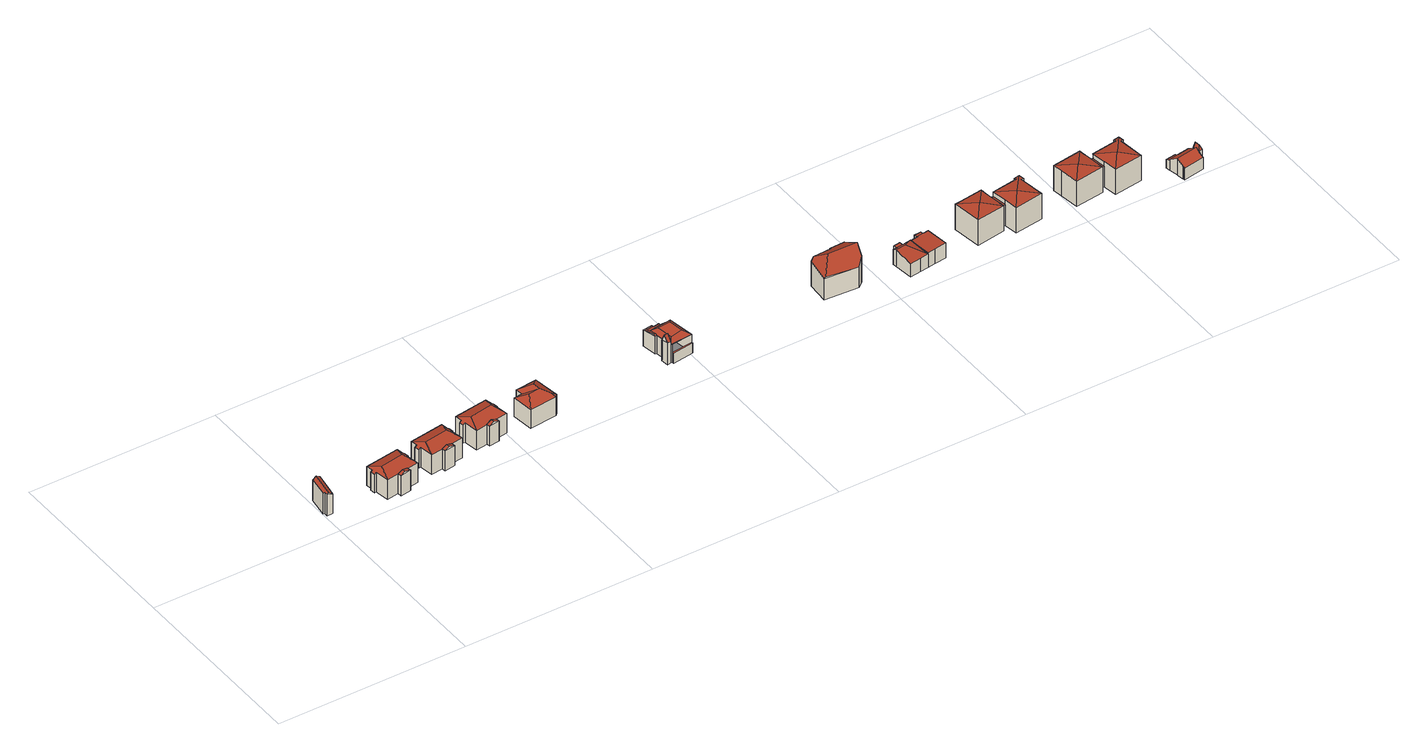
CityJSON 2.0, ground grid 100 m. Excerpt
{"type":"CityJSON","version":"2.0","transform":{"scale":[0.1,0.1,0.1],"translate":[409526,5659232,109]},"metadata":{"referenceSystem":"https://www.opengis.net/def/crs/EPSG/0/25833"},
"CityObjects":{
"building1":{"type":"Building","attributes":{"Dachtyp_tdc":"tdcFreeFormRoof","Gemeindeschluessel":14612000,"Dachneigung":33.48,"QualitaetDacherkennung":77,"Geometrietyp2DReferenz":"3000","measuredHeight":12.6,"function":"31001_9998","roofType":"5000"},"geometry":[{"type":"Solid","lod":"2","boundaries":[[[[0,1,2,3]],[[1,4,5,2]],[[4,6,7,5]],[[6,8,9,7]],[[8,10,11,9]],[[10,12,13,11]],[[12,0,3,13]],[[6,4,14,15,8]],[[12,10,15,14,1,0]],[[4,1,14]],[[10,8,15]],[[3,2,5,7,9,11,13]]]],"semantics":{"surfaces":[{"type":"WallSurface"},{"type":"RoofSurface"},{"type":"GroundSurface"}],"values":[[0,0,0,0,0,0,0,1,1,0,0,2]]}}]},
"building2":{"type":"Building","attributes":{"Gemeindeschluessel":14612000,"Geometrietyp2DReferenz":"3000","function":"31001_9998","roofType":"9999"},"children":["building2-1","building2-2"]},
"building2-1":{"type":"BuildingPart","attributes":{"Dachtyp_tdc":"tdcGableRoof","Dachneigung":15.24,"QualitaetDacherkennung":39,"Geometrietyp2DReferenz":"3000","measuredHeight":12.35,"roofType":"3100"},"parents":["building2"],"geometry":[{"type":"MultiSurface","lod":"2","boundaries":[[[16,17,18,19,20]],[[17,21,22,18]],[[21,23,24,25,22]],[[21,17,26]],[[16,23,27]],[[17,16,27,26]],[[23,21,26,27]],[[19,18,22,25]]],"semantics":{"surfaces":[{"type":"WallSurface"},{"type":"RoofSurface"},{"type":"GroundSurface"}],"values":[0,0,0,0,0,1,1,2]}}]},
"building2-2":{"type":"BuildingPart","attributes":{"Dachtyp_tdc":"tdcHipRoof","Dachneigung":16.4,"QualitaetDacherkennung":60,"Geometrietyp2DReferenz":"3000","measuredHeight":13.14,"roofType":"3200"},"parents":["building2"],"geometry":[{"type":"MultiSurface","lod":"2","boundaries":[[[24,28,29,25]],[[28,30,31,29]],[[30,32,33,31]],[[32,34,35,33]],[[34,36,37,35]],[[36,38,39,37]],[[38,40,41,39]],[[40,42,43,41]],[[42,44,45,43]],[[44,46,47,45]],[[46,48,49,47]],[[48,50,51,49]],[[50,20,19,51]],[[38,36,34,32,30,28,52]],[[50,48,46,44,42,40,53]],[[28,24,20,50,53,52]],[[40,38,52,53]],[[25,29,31,33,35,37,39,41,43,45,47,49,51,19]]],"semantics":{"surfaces":[{"type":"WallSurface"},{"type":"RoofSurface"},{"type":"GroundSurface"}],"values":[0,0,0,0,0,0,0,0,0,0,0,0,0,1,1,1,1,2]}}]},
"building3":{"type":"Building","attributes":{"Gemeindeschluessel":14612000,"Geometrietyp2DReferenz":"3000","function":"31001_9998","roofType":"9999"},"children":["building3-1","building3-2"]},
"building3-1":{"type":"BuildingPart","attributes":{"Dachtyp_tdc":"tdcGableRoof","Dachneigung":22.27,"QualitaetDacherkennung":43,"Geometrietyp2DReferenz":"3000","measuredHeight":12.47,"roofType":"3100"},"parents":["building3"],"geometry":[{"type":"MultiSurface","lod":"2","boundaries":[[[54,55,56,57]],[[55,58,59,56]],[[58,60,61,59]],[[60,62,63,64,61]],[[54,57,65]],[[66,67,68,69]],[[60,58,68,67,62]],[[55,69,68,58]],[[54,66,69,55]],[[62,67,66,54]],[[56,59,61,64,57]]],"semantics":{"surfaces":[{"type":"WallSurface"},{"type":"RoofSurface"},{"type":"GroundSurface"}],"values":[0,0,0,0,0,1,1,0,0,0,2]}}]},
"building3-2":{"type":"BuildingPart","attributes":{"Dachtyp_tdc":"tdcHipRoof","Dachneigung":16.07,"QualitaetDacherkennung":59,"Geometrietyp2DReferenz":"3000","measuredHeight":13.1,"roofType":"3200"},"parents":["building3"],"geometry":[{"type":"MultiSurface","lod":"2","boundaries":[[[63,70,61,64]],[[70,71,72,61]],[[71,73,74,72]],[[73,75,76,74]],[[75,77,78,76]],[[77,79,80,78]],[[79,81,82,80]],[[81,83,84,82]],[[83,85,86,84]],[[85,87,88,86]],[[87,89,90,88]],[[89,91,92,90]],[[91,93,94,92]],[[93,65,57,94]],[[81,79,77,75,73,71,95]],[[93,91,89,87,85,83,96]],[[71,70,63,65,93,96,95]],[[83,81,95,96]],[[64,61,72,74,76,78,80,82,84,86,88,90,92,94,57]]],"semantics":{"surfaces":[{"type":"WallSurface"},{"type":"RoofSurface"},{"type":"GroundSurface"}],"values":[0,0,0,0,0,0,0,0,0,0,0,0,0,0,1,1,1,1,2]}}]},
"building4":{"type":"Building","attributes":{"Gemeindeschluessel":14612000,"Geometrietyp2DReferenz":"3000","function":"31001_9998","roofType":"9999"},"children":["building4-1","building4-2"]},
"building4-1":{"type":"BuildingPart","attributes":{"Dachtyp_tdc":"tdcGableRoof","Dachneigung":22.03,"QualitaetDacherkennung":40,"Geometrietyp2DReferenz":"3000","measuredHeight":12.47,"roofType":"3100"},"parents":["building4"],"geometry":[{"type":"MultiSurface","lod":"2","boundaries":[[[97,98,99,100,101]],[[98,102,103,99]],[[102,104,105,106,103]],[[102,98,107]],[[97,104,108]],[[98,97,108,107]],[[104,102,107,108]],[[100,99,103,106]]],"semantics":{"surfaces":[{"type":"WallSurface"},{"type":"RoofSurface"},{"type":"GroundSurface"}],"values":[0,0,0,0,0,1,1,2]}}]},
"building4-2":{"type":"BuildingPart","attributes":{"Dachtyp_tdc":"tdcHipRoof","Dachneigung":18.66,"QualitaetDacherkennung":62,"Geometrietyp2DReferenz":"3000","measuredHeight":13.17,"roofType":"3200"},"parents":["building4"],"geometry":[{"type":"MultiSurface","lod":"2","boundaries":[[[105,109,110,106]],[[109,111,112,110]],[[111,113,114,112]],[[113,115,116,114]],[[115,117,118,116]],[[117,119,120,118]],[[119,121,122,120]],[[121,123,124,122]],[[123,125,126,124]],[[125,127,128,126]],[[127,129,130,128]],[[129,131,132,130]],[[131,133,134,132]],[[133,101,100,134]],[[133,131,129,127,125,123,135]],[[121,119,117,115,113,111,136]],[[123,121,136,135]],[[111,109,105,101,133,135,136]],[[106,110,112,114,116,118,120,122,124,126,128,130,132,134,100]]],"semantics":{"surfaces":[{"type":"WallSurface"},{"type":"RoofSurface"},{"type":"GroundSurface"}],"values":[0,0,0,0,0,0,0,0,0,0,0,0,0,0,1,1,1,1,2]}}]},
"building5":{"type":"Building","attributes":{"Dachtyp_tdc":"tdcFreeFormRoof","Gemeindeschluessel":14612000,"Dachneigung":32.27,"QualitaetDacherkennung":42,"Geometrietyp2DReferenz":"3000","measuredHeight":14.17,"function":"31001_9998","roofType":"5000"},"geometry":[{"type":"Solid","lod":"2","boundaries":[[[[137,138,139,140]],[[138,141,142,139]],[[141,143,144,142]],[[143,145,146,144]],[[145,147,148,146]],[[147,149,150,148]],[[149,137,140,150]],[[151,149,147]],[[152,153,154,151,147,145]],[[152,145,143]],[[153,152,143,141]],[[155,154,153,141,138]],[[155,138,137]],[[151,154,155,137,149]],[[140,139,142,144,146,148,150]]]],"semantics":{"surfaces":[{"type":"WallSurface"},{"type":"RoofSurface"},{"type":"GroundSurface"}],"values":[[0,0,0,0,0,0,0,1,1,1,1,1,1,1,2]]}}]},
"building6":{"type":"Building","attributes":{"Gemeindeschluessel":14612000,"Geometrietyp2DReferenz":"3000","function":"31001_9998","roofType":"9999"},"children":["building6-1","building6-2","building6-3","building6-4","building6-5"]},
"building6-1":{"type":"BuildingPart","attributes":{"Dachtyp_tdc":"tdcPolyFlatRoof","Dachneigung":0,"QualitaetDacherkennung":17,"Geometrietyp2DReferenz":"3000","measuredHeight":5.53,"roofType":"1000"},"parents":["building6"],"geometry":[{"type":"MultiSurface","lod":"2","boundaries":[[[156,157,158,159]],[[157,160,161,158]],[[160,162,163,161]],[[162,160,157,156]],[[159,158,161,163]]],"semantics":{"surfaces":[{"type":"WallSurface"},{"type":"RoofSurface"},{"type":"GroundSurface"}],"values":[0,0,0,1,2]}}]},
"building6-2":{"type":"BuildingPart","attributes":{"Dachtyp_tdc":"tdcFreeFormRoof","Dachneigung":14.31,"QualitaetDacherkennung":41,"Geometrietyp2DReferenz":"3000","measuredHeight":10.71,"roofType":"5000"},"parents":["building6"],"geometry":[{"type":"MultiSurface","lod":"2","boundaries":[[[164,165,166,167]],[[165,168,169,166]],[[168,170,171,169]],[[170,172,173,171]],[[174,172,170,168,175,176,177,178,179]],[[165,164,180,181,176,175]],[[168,165,175]],[[167,166,169,171,173,182,183]]],"semantics":{"surfaces":[{"type":"WallSurface"},{"type":"RoofSurface"},{"type":"GroundSurface"}],"values":[0,0,0,0,1,1,0,2]}}]},
"building6-3":{"type":"BuildingPart","attributes":{"Dachtyp_tdc":"tdcPolyFlatRoof","Dachneigung":5.96,"QualitaetDacherkennung":49,"Geometrietyp2DReferenz":"3000","measuredHeight":9.55,"roofType":"2100"},"parents":["building6"],"geometry":[{"type":"MultiSurface","lod":"2","boundaries":[[[172,184,185,173]],[[184,186,187,185]],[[186,188,189,187]],[[190,188,186,184,172,174,191]],[[182,173,185,187,189,183]]],"semantics":{"surfaces":[{"type":"WallSurface"},{"type":"RoofSurface"},{"type":"GroundSurface"}],"values":[0,0,0,1,2]}}]},
"building6-4":{"type":"BuildingPart","attributes":{"Dachtyp_tdc":"tdcGableRoof","Dachneigung":65.6,"QualitaetDacherkennung":30,"Geometrietyp2DReferenz":"3000","measuredHeight":15.52,"roofType":"3100"},"parents":["building6"],"geometry":[{"type":"MultiSurface","lod":"2","boundaries":[[[192,193,194,195,196,197]],[[198,199,200,201,202,203]],[[199,192,197,200]],[[198,193,204]],[[192,199,205]],[[193,192,205,204]],[[199,198,204,205]],[[197,196,201,200]]],"semantics":{"surfaces":[{"type":"WallSurface"},{"type":"RoofSurface"},{"type":"GroundSurface"}],"values":[0,0,0,0,0,1,1,2]}}]},
"building6-5":{"type":"BuildingPart","attributes":{"Dachtyp_tdc":"tdcCutTentRoof","Dachneigung":2.15,"QualitaetDacherkennung":62,"Geometrietyp2DReferenz":"3000","measuredHeight":12.28,"roofType":"9999"},"parents":["building6"],"geometry":[{"type":"MultiSurface","lod":"2","boundaries":[[[206,202,201,163,162]],[[195,207,164,167,196]],[[208,209,210,189,188]],[[209,211,212,210]],[[211,213,156,159,212]],[[213,214,215,216]],[[203,217,213,216,218]],[[219,177,181,220,194,203,218,221]],[[219,221,215,214,222,223]],[[221,218,216,215]],[[209,222,214,211]],[[208,223,222,209]],[[195,194,220,207]],[[224,219,223,208]],[[206,217,203,202]],[[213,217,206]],[[211,214,213]],[[159,163,201,196,167,183,189,210,212]]],"semantics":{"surfaces":[{"type":"WallSurface"},{"type":"RoofSurface"},{"type":"GroundSurface"}],"values":[0,0,0,0,0,1,1,1,1,1,0,0,0,0,0,0,0,2]}}]},
"building7":{"type":"Building","attributes":{"Dachtyp_tdc":"tdcFreeFormRoof","Gemeindeschluessel":14612000,"Dachneigung":33.01,"QualitaetDacherkennung":18,"Geometrietyp2DReferenz":"3000","measuredHeight":20.52,"function":"31001_9998","roofType":"5000"},"geometry":[{"type":"Solid","lod":"2","boundaries":[[[[225,226,227,228]],[[226,229,230,227]],[[229,231,232,230]],[[231,233,234,232]],[[233,235,236,234]],[[235,237,238,236]],[[237,239,240,238]],[[239,241,242,240]],[[241,243,244,242]],[[243,245,246,244]],[[245,225,228,246]],[[247,248,243,241,239,249]],[[235,233,231,250,247,249,237]],[[250,229,226,225,245,248,247]],[[231,229,250]],[[239,237,249]],[[245,243,248]],[[228,227,230,232,234,236,238,240,242,244,246]]]],"semantics":{"surfaces":[{"type":"WallSurface"},{"type":"RoofSurface"},{"type":"GroundSurface"}],"values":[[0,0,0,0,0,0,0,0,0,0,0,1,1,1,0,0,0,2]]}}]},
"building8":{"type":"Building","attributes":{"Gemeindeschluessel":14612000,"Geometrietyp2DReferenz":"3000","function":"31001_9998","roofType":"9999"},"children":["building8-1","building8-2"]},
"building8-1":{"type":"BuildingPart","attributes":{"Dachtyp_tdc":"tdcPolyFlatRoof","Dachneigung":0,"QualitaetDacherkennung":54,"Geometrietyp2DReferenz":"3000","measuredHeight":8.09,"roofType":"1000"},"parents":["building8"],"geometry":[{"type":"MultiSurface","lod":"2","boundaries":[[[251,252,253,254]],[[252,255,256,253]],[[255,257,258,256]],[[257,255,252,251]],[[254,253,256,258]]],"semantics":{"surfaces":[{"type":"WallSurface"},{"type":"RoofSurface"},{"type":"GroundSurface"}],"values":[0,0,0,1,2]}}]},
"building8-2":{"type":"BuildingPart","attributes":{"Dachtyp_tdc":"tdcHipAndGableRoof","Dachneigung":11.04,"QualitaetDacherkennung":22,"Geometrietyp2DReferenz":"3000","measuredHeight":9.3,"roofType":"5000"},"parents":["building8"],"geometry":[{"type":"MultiSurface","lod":"2","boundaries":[[[259,260,261,262]],[[260,263,251,254,261]],[[264,265,266,258,257]],[[265,267,268,266]],[[267,269,270,268]],[[269,271,272,270]],[[271,273,274,272]],[[273,259,262,274]],[[269,267,275]],[[267,265,264,263,260,259,275]],[[259,273,271,269,275]],[[262,261,254,258,266,268,270,272,274]]],"semantics":{"surfaces":[{"type":"WallSurface"},{"type":"RoofSurface"},{"type":"GroundSurface"}],"values":[0,0,0,0,0,0,0,0,1,1,1,2]}}]},
"building9":{"type":"Building","attributes":{"Dachtyp_tdc":"tdcPolyFlatRoof","Gemeindeschluessel":14612000,"Dachneigung":0,"QualitaetDacherkennung":56,"Geometrietyp2DReferenz":"3000","measuredHeight":3,"function":"31001_9998","roofType":"1000"},"geometry":[{"type":"Solid","lod":"2","boundaries":[[[[276,277,278,279]],[[277,280,281,278]],[[280,282,283,281]],[[282,276,279,283]],[[282,280,277,276]],[[279,278,281,283]]]],"semantics":{"surfaces":[{"type":"WallSurface"},{"type":"RoofSurface"},{"type":"GroundSurface"}],"values":[[0,0,0,0,1,2]]}}]},
"building10":{"type":"Building","attributes":{"Gemeindeschluessel":14612000,"Geometrietyp2DReferenz":"3000","function":"31001_9998","roofType":"9999"},"children":["building10-1","building10-2"]},
"building10-1":{"type":"BuildingPart","attributes":{"Dachtyp_tdc":"tdcPolyFlatRoof","Dachneigung":3.68,"QualitaetDacherkennung":60,"Geometrietyp2DReferenz":"3000","measuredHeight":7.88,"roofType":"2100"},"parents":["building10"],"geometry":[{"type":"MultiSurface","lod":"2","boundaries":[[[284,285,286,287]],[[285,288,289,286]],[[288,290,291,289]],[[290,288,285,284]],[[287,286,289,291]]],"semantics":{"surfaces":[{"type":"WallSurface"},{"type":"RoofSurface"},{"type":"GroundSurface"}],"values":[0,0,0,1,2]}}]},
"building10-2":{"type":"BuildingPart","attributes":{"Dachtyp_tdc":"tdcPolyFlatRoof","Dachneigung":3.15,"QualitaetDacherkennung":58,"Geometrietyp2DReferenz":"3000","measuredHeight":8.59,"roofType":"2100"},"parents":["building10"],"geometry":[{"type":"MultiSurface","lod":"2","boundaries":[[[292,293,287,268]],[[293,284,287]],[[294,291,290]],[[294,295,296,291]],[[295,297,298,296]],[[297,299,300,298]],[[299,301,270,300]],[[301,292,268,270]],[[301,299,297,295,294,293,292]],[[268,287,291,296,298,300,270]]],"semantics":{"surfaces":[{"type":"WallSurface"},{"type":"RoofSurface"},{"type":"GroundSurface"}],"values":[0,0,0,0,0,0,0,0,1,2]}}]},
"building11":{"type":"Building","attributes":{"Gemeindeschluessel":14612000,"Geometrietyp2DReferenz":"3000","function":"31001_9998","roofType":"9999"},"children":["building11-1","building11-2","building11-3"]},
"building11-1":{"type":"BuildingPart","attributes":{"Dachtyp_tdc":"tdcTentRoof","Dachneigung":10.03,"QualitaetDacherkennung":79,"Geometrietyp2DReferenz":"3000","measuredHeight":15.65,"roofType":"3500"},"parents":["building11"],"geometry":[{"type":"MultiSurface","lod":"2","boundaries":[[[302,303,304,305]],[[303,306,307,304]],[[306,308,309,307]],[[308,310,311,309]],[[310,312,313,311]],[[312,314,315,316,313]],[[317,318,319,320,321]],[[318,322,323,319]],[[322,302,305,323]],[[310,308,306,303,302,324]],[[312,310,324]],[[317,325,314,312,324]],[[302,322,318,317,324]],[[305,304,307,309,311,313,316,326,320,319,323]]],"semantics":{"surfaces":[{"type":"WallSurface"},{"type":"RoofSurface"},{"type":"GroundSurface"}],"values":[0,0,0,0,0,0,0,0,0,1,1,1,1,2]}}]},
"building11-2":{"type":"BuildingPart","attributes":{"Dachtyp_tdc":"tdcTentRoof","Dachneigung":10.01,"QualitaetDacherkennung":78,"Geometrietyp2DReferenz":"3000","measuredHeight":15.65,"roofType":"3500"},"parents":["building11"],"geometry":[{"type":"MultiSurface","lod":"2","boundaries":[[[327,328,329,330,331]],[[328,332,333,329]],[[332,334,335,333]],[[334,336,337,335]],[[336,338,339,337]],[[338,340,341,339]],[[340,342,343,341]],[[342,344,345,346,343]],[[334,332,347]],[[336,334,347]],[[340,338,336,347]],[[332,328,327,344,342,340,347]],[[330,329,333,335,337,339,341,343,346]]],"semantics":{"surfaces":[{"type":"WallSurface"},{"type":"RoofSurface"},{"type":"GroundSurface"}],"values":[0,0,0,0,0,0,0,0,1,1,1,1,2]}}]},
"building11-3":{"type":"BuildingPart","attributes":{"Dachtyp_tdc":"tdcPolyFlatRoof","Dachneigung":0,"QualitaetDacherkennung":61,"Geometrietyp2DReferenz":"3000","measuredHeight":11.74,"roofType":"1000"},"parents":["building11"],"geometry":[{"type":"MultiSurface","lod":"2","boundaries":[[[345,348,343,346]],[[348,321,320,343]],[[315,349,329,316]],[[349,331,330,329]],[[331,349,315,350,321,348,345]],[[346,343,320,326,316,329,330]]],"semantics":{"surfaces":[{"type":"WallSurface"},{"type":"RoofSurface"},{"type":"GroundSurface"}],"values":[0,0,0,0,1,2]}}]},
"building12":{"type":"Building","attributes":{"Gemeindeschluessel":14612000,"Geometrietyp2DReferenz":"3000","function":"31001_9998","roofType":"9999"},"children":["building12-1","building12-2","building12-3"]},
"building12-1":{"type":"BuildingPart","attributes":{"Dachtyp_tdc":"tdcTentRoof","Dachneigung":10.02,"QualitaetDacherkennung":77,"Geometrietyp2DReferenz":"3000","measuredHeight":15.68,"roofType":"3500"},"parents":["building12"],"geometry":[{"type":"MultiSurface","lod":"2","boundaries":[[[351,352,353,354,355]],[[352,356,357,353]],[[356,358,359,357]],[[358,360,361,359]],[[360,362,363,361]],[[362,364,365,363]],[[364,366,367,365]],[[366,368,367]],[[358,356,369]],[[362,360,358,369]],[[364,362,369]],[[356,352,351,366,364,369]],[[354,353,357,359,361,363,365,367]]],"semantics":{"surfaces":[{"type":"WallSurface"},{"type":"RoofSurface"},{"type":"GroundSurface"}],"values":[0,0,0,0,0,0,0,0,1,1,1,1,2]}}]},
"building12-2":{"type":"BuildingPart","attributes":{"Dachtyp_tdc":"tdcPolyFlatRoof","Dachneigung":0,"QualitaetDacherkennung":54,"Geometrietyp2DReferenz":"3000","measuredHeight":11.68,"roofType":"1000"},"parents":["building12"],"geometry":[{"type":"MultiSurface","lod":"2","boundaries":[[[368,370,371,367]],[[370,372,373,371]],[[374,375,353,376]],[[375,355,354,353]],[[355,375,374,377,378,372,370,368]],[[367,371,373,379,380,376,353,354]]],"semantics":{"surfaces":[{"type":"WallSurface"},{"type":"RoofSurface"},{"type":"GroundSurface"}],"values":[0,0,0,0,1,2]}}]},
"building12-3":{"type":"BuildingPart","attributes":{"Dachtyp_tdc":"tdcTentRoof","Dachneigung":10.2,"QualitaetDacherkennung":76,"Geometrietyp2DReferenz":"3000","measuredHeight":15.69,"roofType":"3500"},"parents":["building12"],"geometry":[{"type":"MultiSurface","lod":"2","boundaries":[[[381,382,383,384]],[[382,385,386,383]],[[385,387,388,386]],[[387,389,374,376,388]],[[390,391,392,373,372]],[[391,393,394,392]],[[393,395,396,394]],[[395,397,398,396]],[[397,399,400,398]],[[399,381,384,400]],[[387,385,401]],[[402,389,387,401]],[[395,393,391,390,403,402,401]],[[385,382,381,399,397,395,401]],[[384,383,386,388,376,380,379,373,392,394,396,398,400]]],"semantics":{"surfaces":[{"type":"WallSurface"},{"type":"RoofSurface"},{"type":"GroundSurface"}],"values":[0,0,0,0,0,0,0,0,0,0,1,1,1,1,2]}}]},
"building13":{"type":"Building","attributes":{"Gemeindeschluessel":14612000,"Geometrietyp2DReferenz":"3000","function":"31001_9998","roofType":"9999"},"children":["building13-1","building13-2","building13-3"]},
"building13-1":{"type":"BuildingPart","attributes":{"Dachtyp_tdc":"tdcGableRoof","Dachneigung":33.82,"QualitaetDacherkennung":80,"Geometrietyp2DReferenz":"3000","measuredHeight":9.55,"roofType":"3100"},"parents":["building13"],"geometry":[{"type":"MultiSurface","lod":"2","boundaries":[[[404,405,406,407,408]],[[405,409,410,406]],[[411,412,413,414]],[[412,415,416,413]],[[415,417,418,416]],[[417,419,420,418]],[[419,421,422,420]],[[421,423,424,422]],[[423,425,426,424]],[[425,427,428,426]],[[427,429,430,428]],[[429,431,432,430]],[[431,433,432]],[[429,427,425,423,421,419,417,415,412,411,434,435]],[[435,436,409,405,404,431,429]],[[407,406,410,437,414,413,416,418,420,422,424,426,428,430,432]]],"semantics":{"surfaces":[{"type":"WallSurface"},{"type":"RoofSurface"},{"type":"GroundSurface"}],"values":[0,0,0,0,0,0,0,0,0,0,0,0,0,1,1,2]}}]},
"building13-2":{"type":"BuildingPart","attributes":{"Dachtyp_tdc":"tdcPolyFlatRoof","Dachneigung":17.46,"QualitaetDacherkennung":54,"Geometrietyp2DReferenz":"3000","measuredHeight":5.52,"roofType":"2100"},"parents":["building13"],"geometry":[{"type":"MultiSurface","lod":"2","boundaries":[[[433,438,439,432]],[[438,440,441,439]],[[440,408,407,441]],[[440,438,433,408]],[[407,432,439,441]]],"semantics":{"surfaces":[{"type":"WallSurface"},{"type":"RoofSurface"},{"type":"GroundSurface"}],"values":[0,0,0,1,2]}}]},
"building13-3":{"type":"BuildingPart","attributes":{"Dachtyp_tdc":"tdcFreeFormRoof","Dachneigung":70.21,"QualitaetDacherkennung":17,"Geometrietyp2DReferenz":"3000","measuredHeight":11.26,"roofType":"5000"},"parents":["building13"],"geometry":[{"type":"MultiSurface","lod":"2","boundaries":[[[442,443,444,410,409]],[[443,445,446,444]],[[445,447,411,414,446]],[[448,447,445]],[[449,448,445,443]],[[449,443,442]],[[448,449,442,436,450,434,447]],[[410,444,446,414,437]]],"semantics":{"surfaces":[{"type":"WallSurface"},{"type":"RoofSurface"},{"type":"GroundSurface"}],"values":[0,0,0,1,1,0,1,2]}}]}
},
"vertices":[
[0,137,127],[16,246,125],[16,246,11],[0,137,11],[60,253,123],[60,253,11],[46,169,123],[46,169,11],[37,116,123],[37,116,11],[8,116,133],[8,116,11],[8,137,131],[8,137,11],[37,249,137],[15,116,137],
[413,80,129],[416,60,129],[416,60,13],[413,80,13],[413,80,124],[360,52,126],[360,52,13],[357,72,126],[357,72,124],[357,72,13],[386,56,137],[384,76,137],
[295,63,124],[295,63,13],[284,136,122],[284,136,13],[275,135,114],[275,135,13],[271,161,114],[271,161,13],[281,163,122],[281,163,13],[275,198,121],[275,198,13],[455,225,121],[455,225,13],[460,189,122],[460,189,13],[470,191,114],[470,191,13],[474,164,115],[474,164,13],[464,162,122],[464,162,13],[475,89,124],[475,89,13],[313,136,145],[436,155,145],
[676,119,125],[679,99,125],[679,99,13],[676,119,13],[623,91,125],[623,91,13],[620,110,125],[620,110,13],[620,111,125],[620,111,124],[620,111,13],[676,119,124],[676,119,126],[647,114,138],[649,95,138],[679,99,126],
[620,110,124],[558,102,124],[558,102,13],[548,175,123],[548,175,13],[538,173,115],[538,173,13],[533,200,114],[533,200,13],[543,201,122],[543,201,13],[538,237,121],[538,237,13],[718,263,121],[718,263,13],[723,228,122],[723,228,13],[733,229,114],[733,229,13],[737,203,115],[737,203,13],[727,201,122],[727,201,13],[738,128,124],[738,128,13],[575,175,144],[700,194,144],
[940,157,126],[942,138,126],[942,138,13],[940,157,13],[940,157,122],[886,130,125],[886,130,13],[883,149,125],[883,149,122],[883,149,13],[913,134,138],[911,153,138],
[883,148,122],[883,148,13],[822,139,122],[822,139,13],[811,213,121],[811,213,13],[801,212,113],[801,212,13],[797,238,113],[797,238,13],[807,240,121],[807,240,13],[801,276,121],[801,276,13],[981,302,121],[981,302,13],[987,266,121],[987,266,13],[997,268,113],[997,268,13],[1001,241,113],[1001,241,13],[991,240,121],[991,240,13],[1002,166,122],[1002,166,13],[962,231,145],[839,212,145],
[1112,140,112],[1099,253,112],[1099,253,7],[1112,140,7],[1144,258,112],[1144,258,7],[1139,294,112],[1139,294,7],[1252,308,112],[1252,308,7],[1270,167,112],[1270,167,7],[1258,154,112],[1258,154,7],[1247,175,126],[1202,250,148],[1207,208,148],[1206,207,149],[1146,201,148],
[2013,197,62],[2014,193,62],[2014,193,6],[2013,197,6],[1903,176,62],[1903,176,6],[1901,186,62],[1901,186,6],
[1880,279,106],[1871,277,106],[1871,277,6],[1880,279,6],[1860,355,96],[1860,355,6],[1909,361,96],[1909,361,6],[1911,348,100],[1911,348,6],[1872,342,100],[1870,287,113],[1879,289,113],[1877,302,110],[1876,314,107],[1875,320,105],[1880,280,107],[1880,284,110],[1872,342,6],[1875,320,6],
[1920,349,100],[1920,349,6],[1939,352,100],[1939,352,6],[1943,331,102],[1943,331,6],[1875,320,102],[1874,326,101],
[1870,222,123],[1888,225,123],[1888,225,110],[1888,225,107],[1888,225,6],[1870,222,6],[1893,185,127],[1875,183,128],[1875,183,6],[1893,185,6],[1893,185,107],[1893,185,110],[1890,207,162],[1872,205,162],
[1901,186,107],[1880,279,107],[1943,331,107],[1976,336,107],[1976,336,6],[1992,338,107],[1992,338,6],[2013,197,107],[1992,338,108],[1968,303,129],[1979,225,129],[1901,186,109],[1914,213,127],[1875,320,110],[1880,279,110],[1902,299,127],[1976,336,108],[1943,331,109],[1875,320,107],
[2830,316,160],[2914,326,152],[2914,326,17],[2830,316,17],[2913,247,203],[2913,247,17],[2912,214,216],[2912,214,17],[2912,194,186],[2912,194,17],[2912,183,168],[2912,183,17],[2885,161,133],[2885,161,17],[2706,172,134],[2706,172,17],[2713,288,156],[2713,288,17],[2717,288,162],[2717,288,17],[2831,303,168],[2831,303,17],[2756,221,222],[2726,289,178],[2712,172,145],[2912,218,222],
[3130,224,90],[3126,247,90],[3126,247,10],[3130,224,10],[3162,252,90],[3162,252,10],[3165,229,90],[3165,229,10],
[3110,200,103],[3108,221,93],[3108,221,10],[3110,200,10],[3130,224,93],[3165,229,93],[3190,232,93],[3190,232,10],[3210,235,93],[3210,235,10],[3225,117,84],[3225,117,10],[3181,111,84],[3181,111,10],[3123,103,84],[3123,103,10],[3165,207,103],
[3185,269,44],[3205,272,44],[3205,272,14],[3185,269,14],[3210,235,44],[3210,235,14],[3190,232,44],[3190,232,14],
[3250,240,88],[3248,262,87],[3248,262,10],[3250,240,10],[3284,267,87],[3284,267,10],[3287,245,88],[3287,245,10],
[3210,235,90],[3250,240,92],[3287,245,94],[3312,248,95],[3312,248,10],[3328,130,95],[3328,130,10],[3266,122,92],[3266,122,10],[3225,117,90],
[3826,287,156],[3830,257,156],[3830,257,16],[3826,287,16],[3816,255,159],[3816,255,16],[3826,182,159],[3826,182,16],[3834,119,159],[3834,119,16],[3683,98,159],[3683,98,16],[3673,170,159],[3673,170,133],[3673,170,16],[3663,250,159],[3797,269,159],[3797,269,16],[3663,250,16],[3663,250,133],[3795,283,156],[3795,283,16],[3748,185,172],[3674,170,159],[3674,170,16],
[3641,166,159],[3642,166,159],[3642,166,16],[3641,166,16],[3641,166,133],[3645,139,159],[3645,139,16],[3493,118,159],[3493,118,16],[3472,270,159],[3472,270,16],[3507,275,159],[3507,275,16],[3624,291,159],[3624,291,16],[3630,246,159],[3630,246,16],[3630,245,159],[3630,245,133],[3630,245,16],[3559,205,172],
[3630,246,133],[3642,166,133],[3674,170,133],
[4161,152,159],[4162,152,159],[4162,152,16],[4161,152,16],[4161,152,133],[4165,127,159],[4165,127,16],[4013,106,159],[4013,106,16],[3999,206,159],[3999,206,16],[3992,258,159],[3992,258,16],[4144,279,159],[4144,279,16],[4149,242,159],[4149,242,16],[4149,242,133],[4078,193,173],
[4151,227,133],[4151,227,16],[4184,232,133],[4184,232,16],[4193,156,133],[4162,152,133],[4193,156,16],[4183,231,133],[4184,231,133],[4184,231,16],[4183,231,16],
[4351,239,157],[4337,237,159],[4337,237,16],[4351,239,16],[4355,102,159],[4355,102,16],[4204,81,159],[4204,81,16],[4193,156,159],[4184,232,159],[4318,251,159],[4318,251,16],[4316,265,156],[4316,265,16],[4347,270,156],[4347,270,16],[4348,270,156],[4348,270,16],[4350,255,156],[4350,255,16],[4269,167,173],[4183,231,159],[4184,231,159],
[4562,112,69],[4621,122,69],[4621,122,7],[4562,112,7],[4562,112,62],[4626,90,91],[4626,90,7],[4633,53,89],[4632,52,89],[4632,52,7],[4633,53,7],[4634,41,81],[4634,41,7],[4636,32,75],[4636,32,7],[4637,28,72],[4637,28,7],[4525,8,72],[4525,8,7],[4524,12,75],[4524,12,7],[4523,17,78],[4523,17,7],[4517,52,101],[4517,52,7],[4517,54,102],[4517,54,7],[4509,102,69],[4509,102,7],[4509,102,62],[4632,58,92],[4629,73,102],[4627,88,92],[4629,73,7],
[4505,126,54],[4505,126,7],[4558,135,54],[4558,135,7],
[4626,90,92],[4645,93,92],[4645,93,7],[4652,56,92],[4652,56,7],[4633,53,92],[4640,64,119],[4636,91,119],[4629,73,92]
]}
